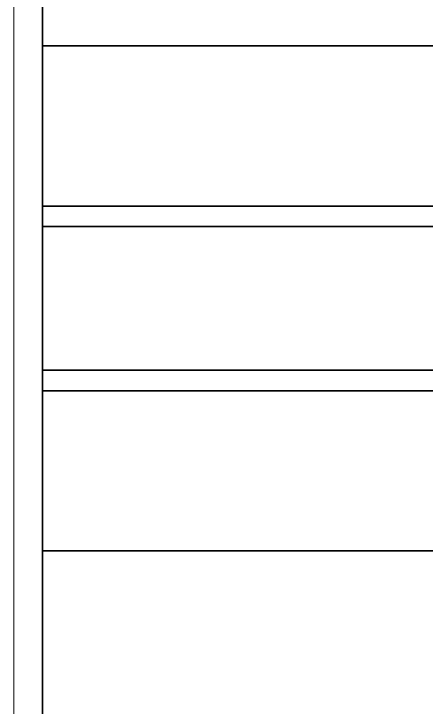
# Model space of a CAD drawing. Extents: x 23 to 417, y 3 to 294.
# Drawn here: x 340.04 to 347.23, y 205.14 to 217.22 of the extents above; entities that cross this region are included whole.
import ezdxf

# ---------------------------------------------------------------- set-up
doc = ezdxf.new("R2010")
doc.units = 0
doc.layers.get('0').update_dxf_attribs({"lineweight": 13})

# ---------------------------------------------------------------- blocks, each defined once
blk = doc.blocks.new('BLOCK4521')
at = {"color": 1, "lineweight": 13}
blk.add_line((-10.2, 31.5), (-10.2, -31.5), dxfattribs=at)
at = {"color": 1, "lineweight": 35, "ltscale": 0.119895}
for p, q in [((-9.2, 13.595), (-9.2, 8.8)), ((-9.2, -8.8), (-9.2, -13.595))]:
    blk.add_line(p, q, dxfattribs=at)
at = {"color": 1, "lineweight": 35, "ltscale": 0.139574}
for p, q in [((-9.2, 3.217), (-9.2, 8.8)), ((-9.2, -8.8), (-9.2, -3.217))]:
    blk.add_line(p, q, dxfattribs=at)
at = {"color": 1, "lineweight": 35}
for p, q in [((-9.2, 8.8), (14.806, 8.8)), ((14.806, 3.217), (-9.2, 3.217)), ((14.806, -3.217), (-9.2, -3.217)), ((-9.2, -8.8), (14.806, -8.8))]:
    blk.add_line(p, q, dxfattribs=at)
at = {"color": 1, "lineweight": 35, "ltscale": 0.017914}
for p, q in [((-9.2, 2.5), (-9.2, 3.217)), ((-9.2, -3.217), (-9.2, -2.5))]:
    blk.add_line(p, q, dxfattribs=at)
at = {"color": 1, "lineweight": 35, "ltscale": 0.125}
blk.add_line((-9.2, 2.5), (-9.2, -2.5), dxfattribs=at)
at = {"color": 1, "lineweight": 35, "ltscale": 0.426939}
for p, q in [((7.878, 2.5), (-9.2, 2.5)), ((7.878, -2.5), (-9.2, -2.5))]:
    blk.add_line(p, q, dxfattribs=at)
at = {"color": 1, "lineweight": 35, "ltscale": 0.069116}
blk.add_line((-9.2, -13.595), (-9.2, -16.36), dxfattribs=at)

msp = doc.modelspace()

# ---------------------------------------------------------------- block references
at = {"lineweight": 0, "xscale": 0.5, "yscale": 0.5, "zscale": 0.5}
msp.add_blockref('BLOCK4521', (345.1414, 212.2613), dxfattribs=at)

doc.saveas('drawing.dxf')
